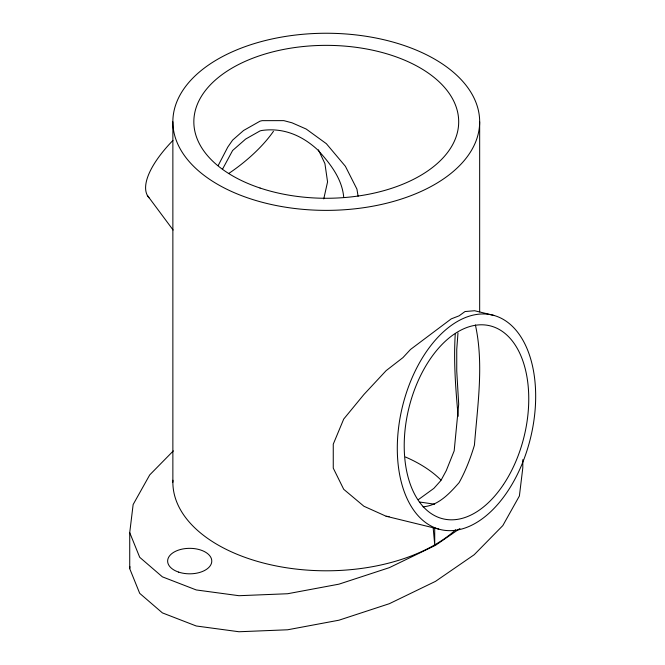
<?xml version="1.0" encoding="UTF-8"?>
<svg xmlns="http://www.w3.org/2000/svg" width="665" height="665" viewBox="0 0 665 665"><rect width="100%" height="100%" fill="white"/><g stroke="black" fill="none" stroke-linecap="round" stroke-linejoin="round"><path stroke-width="1" d="M455.259 333.963C453.513 361.419 455.658 388.983 458.16 416.332M457.986 332.949L456.747 349.408L456.747 370.962L458.692 404.212L454.178 450.845L446.273 470.62L440.953 480.454L433.879 488.368L418.327 499.656M522.806 459.64L522.806 467.877L519.39 495.982L502.815 525.599L474.203 554.718L435.517 581.351L389.374 603.687L338.942 620.204L287.637 629.78L238.976 631.75L196.25 625.989L162.393 612.889L139.7 593.338L129.725 568.675L129.725 532.632L133.141 504.536L149.716 474.918L173.324 450.895M129.725 568.675L129.966 566.671M323.755 198.901L327.562 181.902L324.919 163.607L318.419 149.841M218.22 165.485L227.763 147.123L232.625 140.107L243.59 130.481L260.048 121.163L262.126 120.656L283.83 120.631L291.993 122.801L306.199 129.043L326.374 143.707L345.418 166.333L356.922 189.093L358.103 196.233M222.659 168.927L232.625 150.489L245.643 139.068L260.048 130.905L261.852 130.465C283.24 127.472 301.852 135.386 317.479 149.667C329.84 163.058 342.192 178.619 343.722 197.422M423.023 506.813C438.376 505.633 449.532 493.538 459.108 482.624C465.691 470.82 470.554 458.052 474.436 445.126C477.537 405.451 484.004 364.129 475.4 324.961M459.906 528.517L435.517 545.308L389.374 567.644L338.942 584.161L287.637 593.737L238.976 595.707L196.25 589.946L162.393 576.846L139.7 557.295L129.725 532.632M494.228 315.518A110.357 65.935 -76.3 0 0 397.728 459.922A110.357 65.935 -76.3 0 0 507.545 491.502A110.357 65.935 -76.3 0 0 494.228 315.518L474.611 310.73L465.018 311.544L459.108 315.825L451.244 318.868L410.496 349.474L402.965 357.604L386.132 370.638L363.905 394.511L343.714 419.058L333.256 444.17L333.256 468.127L343.714 489.299L363.905 506.24L386.132 516.248L389.1 516.622M419.923 502.058L434.661 504.22M386.132 516.248L438.775 529.107M147.331 195.369L173.108 230.015M433.139 527.52L434.735 544.859L434.702 527.553M479.664 121.811A153.399 88.561 0 0 1 249.566 198.511A153.399 88.561 0 0 1 249.566 45.112A153.399 88.561 0 0 1 479.664 121.811L479.664 311.902M172.867 121.811L172.867 482.233M405.442 456.996A132.426 76.458 0 0 1 440.953 480.047M455.658 529.797A153.399 88.561 0 0 1 281.702 566.979A153.399 88.561 0 0 1 172.908 480.238M148.977 197.771A88.287 33.474 -36.6 0 1 172.917 140.448M273.465 131.288A77.248 29.293 -36.6 0 1 228.901 173.374M178.669 572.116A22.07 12.743 0 0 0 211.778 561.077A22.07 12.743 0 0 0 178.669 550.046A22.07 12.743 0 0 0 178.669 572.116M260.048 188.029A132.426 76.458 0 0 0 458.692 121.811A132.426 76.458 0 0 0 260.048 55.602A132.426 76.458 0 0 0 260.048 188.029M503.438 484.586A99.318 59.343 -76.3 0 0 491.46 326.199A99.318 59.343 -76.3 0 0 404.603 456.165A99.318 59.343 -76.3 0 0 503.438 484.586"/></g></svg>
